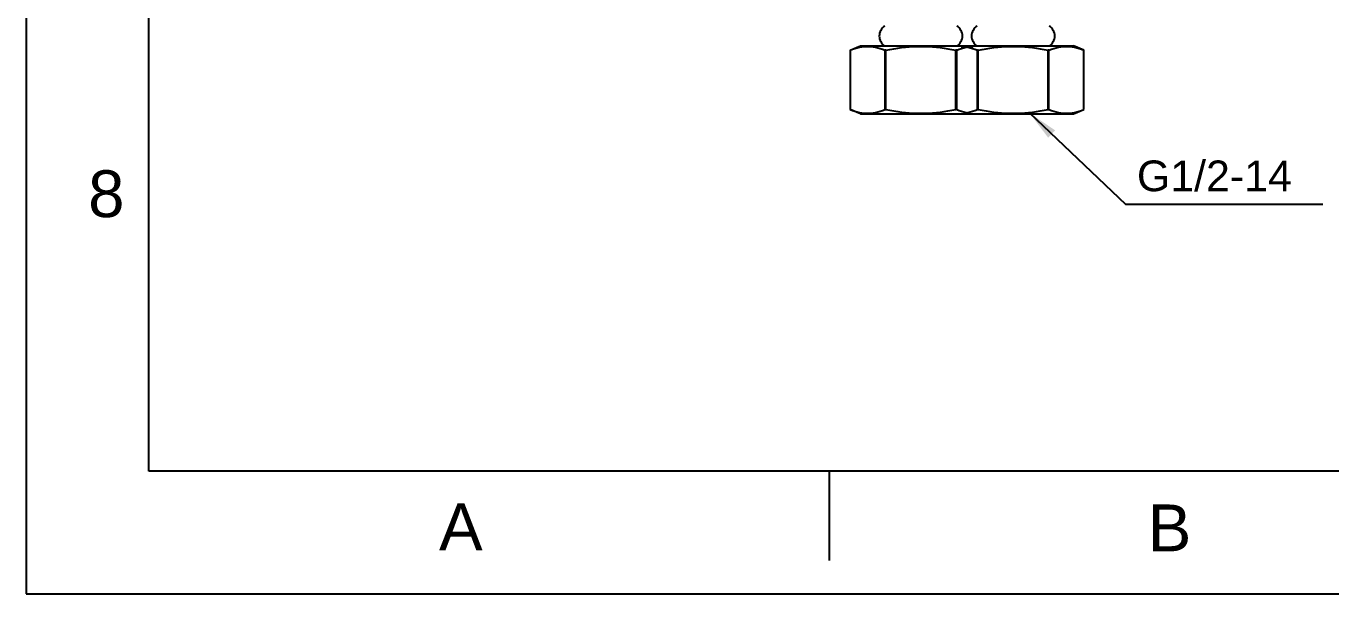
# Model space of a CAD drawing. Header units: millimetres. Extents: x 4859 to 5453, y 1404 to 2244.
# Drawn here: x 4859.2 to 5071.7, y 1403.6 to 1496.1 of the extents above; entities that cross this region are included whole.
import ezdxf

# ---------------------------------------------------------------- set-up
doc = ezdxf.new("R2010")
doc.units = ezdxf.units.MM
doc.layers.add('7_ALL_FEATURES', color=7, linetype='Continuous')
doc.layers.add('DIM_', color=3, linetype='Continuous', lineweight=9)
doc.styles.get("Standard").update_dxf_attribs({"font": 'arial.ttf'})
doc.dimstyles.new('사본 STANDARD', dxfattribs={"dimscale": 0, "dimtxt": 5, "dimasz": 5, "dimexe": 1.25, "dimexo": 0.625, "dimtad": 3, "dimtoh": 1, "dimdsep": 46, "dimtxsty": 'Standard', "dimcen": 2.5, "dimclrd": 3, "dimclre": 3, "dimclrt": 4, "dimadec": 0, "dimazin": 0, "dimtfac": 1, "dimtmove": 0, "dimatfit": 3, "dimfxl": 1, "dimtolj": 1, "dimtzin": 0, "dimarcsym": 0})

msp = doc.modelspace()

# ---------------------------------------------------------------- linework, layer by layer
at = {"color": 7, "linetype": 'Continuous'}
for p, q in [((4859.16, 2243.6), (4859.16, 1403.6)), ((4989.97, 1423.59), (4989.97, 1409.06)), ((4859.16, 1403.6), (5453.16, 1403.6))]:
    msp.add_line(p, q, dxfattribs=at)
at = {"linetype": 'Continuous'}
for p, q in [((4879.16, 1423.6), (4879.16, 2223.6)), ((5433.16, 1423.6), (4879.16, 1423.6))]:
    msp.add_line(p, q, dxfattribs=at)
at = {"layer": '7_ALL_FEATURES', "color": 7, "linetype": 'Continuous'}
for p, q in [((4993.39, 1492.15), (4995.06, 1492.84)), ((4993.39, 1492.15), (4993.39, 1482.5)), ((4993.39, 1492.15), (4993.39, 1492.15)), ((4995.06, 1492.84), (5029.8, 1492.84)), ((4999.22, 1492.15), (4999.08, 1492.15)), ((4999.08, 1482.5), (4999.08, 1492.15)), ((4999.22, 1482.5), (4999.22, 1492.15)), ((5004.28, 1492.76), (5004.92, 1492.77)), ((5004.92, 1492.77), (5005.55, 1492.76)), ((5010.75, 1492.15), (5010.61, 1492.15)), ((5010.61, 1482.5), (5010.61, 1492.15)), ((5010.75, 1482.5), (5010.75, 1492.15)), ((5014.26, 1492.15), (5014.12, 1492.15)), ((5014.12, 1482.5), (5014.12, 1492.15)), ((5014.26, 1482.5), (5014.26, 1492.15)), ((5019.32, 1492.76), (5019.95, 1492.77)), ((5019.95, 1492.77), (5020.58, 1492.76)), ((5025.78, 1492.15), (5025.64, 1492.15)), ((5025.64, 1482.5), (5025.64, 1492.15)), ((5025.78, 1482.5), (5025.78, 1492.15)), ((5031.48, 1492.15), (5029.8, 1492.84)), ((5031.48, 1492.15), (5031.48, 1492.15)), ((5031.48, 1482.5), (5031.48, 1492.15)), ((4995.06, 1481.81), (4993.39, 1482.5)), ((4993.39, 1482.5), (4993.39, 1482.5)), ((4995.06, 1481.81), (5029.8, 1481.81)), ((4996.8, 1481.91), (4997.17, 1481.96)), ((4997.17, 1481.96), (4997.55, 1482.02)), ((4999.22, 1482.5), (4999.08, 1482.5)), ((5004.28, 1481.89), (5004.92, 1481.88)), ((5004.92, 1481.88), (5005.55, 1481.89)), ((5010.75, 1482.5), (5010.61, 1482.5)), ((5012.29, 1482.02), (5012.66, 1481.96)), ((5014.26, 1482.5), (5014.12, 1482.5)), ((5019.32, 1481.89), (5019.95, 1481.88)), ((5019.95, 1481.88), (5020.58, 1481.89)), ((5025.78, 1482.5), (5025.64, 1482.5)), ((5027.32, 1482.02), (5027.7, 1481.96)), ((5029.8, 1481.81), (5031.48, 1482.5)), ((5031.48, 1482.5), (5031.48, 1482.5))]:
    msp.add_line(p, q, dxfattribs=at)
for points in [[(4993.39, 1492.15), (4993.78, 1492.3), (4994.16, 1492.43)], [(4994.16, 1492.43), (4994.55, 1492.54), (4994.93, 1492.63), (4995.3, 1492.7), (4995.67, 1492.74)], [(4995.67, 1492.74), (4996.05, 1492.77), (4996.42, 1492.77), (4996.8, 1492.74), (4997.17, 1492.7), (4997.55, 1492.63), (4997.92, 1492.54), (4998.31, 1492.43)], [(4998.31, 1492.43), (4998.69, 1492.3), (4999.08, 1492.15)], [(4999.22, 1492.15), (4999.87, 1492.28), (5000.5, 1492.39), (5001.14, 1492.49), (5001.77, 1492.57), (5002.39, 1492.64), (5003.02, 1492.7), (5003.65, 1492.74), (5004.28, 1492.76)], [(5005.55, 1492.76), (5006.18, 1492.74), (5006.81, 1492.7), (5007.44, 1492.64), (5008.06, 1492.57), (5008.69, 1492.49), (5009.33, 1492.39), (5009.97, 1492.28), (5010.61, 1492.15)], [(5010.75, 1492.15), (5011.14, 1492.3), (5011.53, 1492.43)], [(5011.46, 1492.77), (5011.83, 1492.74), (5012.21, 1492.7), (5012.58, 1492.63), (5012.96, 1492.54), (5013.34, 1492.43)], [(5011.53, 1492.43), (5011.91, 1492.54), (5012.29, 1492.63), (5012.66, 1492.7), (5013.03, 1492.74), (5013.41, 1492.77)], [(5013.34, 1492.43), (5013.73, 1492.3), (5014.12, 1492.15)], [(5014.26, 1492.15), (5014.9, 1492.28), (5015.54, 1492.39), (5016.17, 1492.49), (5016.8, 1492.57), (5017.43, 1492.64), (5018.06, 1492.7), (5018.69, 1492.74), (5019.32, 1492.76)], [(5020.58, 1492.76), (5021.21, 1492.74), (5021.84, 1492.7), (5022.47, 1492.64), (5023.1, 1492.57), (5023.73, 1492.49), (5024.36, 1492.39), (5025, 1492.28), (5025.64, 1492.15)], [(5025.78, 1492.15), (5026.17, 1492.3), (5026.56, 1492.43)], [(5026.56, 1492.43), (5026.94, 1492.54), (5027.32, 1492.63), (5027.7, 1492.7), (5028.07, 1492.74), (5028.44, 1492.77), (5028.82, 1492.77), (5029.2, 1492.74)], [(5029.2, 1492.74), (5029.57, 1492.7), (5029.94, 1492.63), (5030.32, 1492.54), (5030.7, 1492.43)], [(5030.7, 1492.43), (5031.09, 1492.3), (5031.48, 1492.15)], [(4993.39, 1482.5), (4993.78, 1482.35), (4994.16, 1482.22)], [(4994.16, 1482.22), (4994.55, 1482.11), (4994.93, 1482.02), (4995.3, 1481.96), (4995.67, 1481.91)], [(4995.67, 1481.91), (4996.05, 1481.89), (4996.42, 1481.89), (4996.8, 1481.91)], [(4997.55, 1482.02), (4997.92, 1482.11), (4998.31, 1482.22), (4998.69, 1482.35), (4999.08, 1482.5)], [(4999.22, 1482.5), (4999.87, 1482.38), (5000.5, 1482.27), (5001.14, 1482.17), (5001.77, 1482.08), (5002.39, 1482.01), (5003.02, 1481.96), (5003.65, 1481.92), (5004.28, 1481.89)], [(5005.55, 1481.89), (5006.18, 1481.92), (5006.81, 1481.96), (5007.44, 1482.01), (5008.06, 1482.08), (5008.69, 1482.17), (5009.33, 1482.27), (5009.97, 1482.38), (5010.61, 1482.5)], [(5010.75, 1482.5), (5011.14, 1482.35), (5011.53, 1482.22), (5011.91, 1482.11), (5012.29, 1482.02)], [(5012.58, 1482.02), (5012.96, 1482.11), (5013.34, 1482.22)], [(5013.34, 1482.22), (5013.73, 1482.35), (5014.12, 1482.5)], [(5014.26, 1482.5), (5014.9, 1482.38), (5015.54, 1482.27), (5016.17, 1482.17), (5016.8, 1482.08), (5017.43, 1482.01), (5018.06, 1481.96), (5018.69, 1481.92), (5019.32, 1481.89)], [(5020.58, 1481.89), (5021.21, 1481.92), (5021.84, 1481.96), (5022.47, 1482.01), (5023.1, 1482.08), (5023.73, 1482.17), (5024.36, 1482.27), (5025, 1482.38), (5025.64, 1482.5)], [(5025.78, 1482.5), (5026.17, 1482.35), (5026.56, 1482.22), (5026.94, 1482.11), (5027.32, 1482.02)], [(5027.7, 1481.96), (5028.07, 1481.91), (5028.44, 1481.89)], [(5028.44, 1481.89), (5028.82, 1481.89), (5029.2, 1481.91)], [(5029.2, 1481.91), (5029.57, 1481.96), (5029.94, 1482.02), (5030.32, 1482.11), (5030.7, 1482.22)], [(5030.7, 1482.22), (5031.09, 1482.35), (5031.48, 1482.5)]]:
    msp.add_lwpolyline(points, dxfattribs=at)
for centre, start, end in [((5000.04, 1494.46), 121.9344, 238.0656), ((5009.79, 1494.46), 301.9344, 58.0656), ((5015.07, 1494.46), 121.9344, 238.0656), ((5024.83, 1494.46), 301.9344, 58.0656)]:
    msp.add_arc(centre, 1.9, start, end, dxfattribs=at)

# ---------------------------------------------------------------- texts
at = {"char_height": 7.62, "attachment_point": 5}
for s, width, insert in [('8', 50, (4872.23, 1468.72)), ('A', 10, (4929.98, 1414.52)), ('B', 10, (5045.43, 1414.35))]:
    msp.add_mtext_dynamic_manual_height_columns(s, width=width, gutter_width=12.5, heights=[0], dxfattribs=dict(at, insert=insert))
at = {"layer": 'DIM_', "color": 4, "insert": (5040.11, 1474.18), "char_height": 5, "attachment_point": 1}
msp.add_mtext_dynamic_manual_height_columns('G1/2-14', width=41.5111, gutter_width=12.5, heights=[0], dxfattribs=at)

# ---------------------------------------------------------------- leaders
at = {"layer": 'DIM_'}
msp.add_leader([(5022.59, 1481.94), (5038.27, 1467.09), (5070.42, 1467.09)], dimstyle='사본 STANDARD', override={"dimscale": 1, "dimtad": 0}, dxfattribs=at)

doc.saveas('drawing.dxf')
